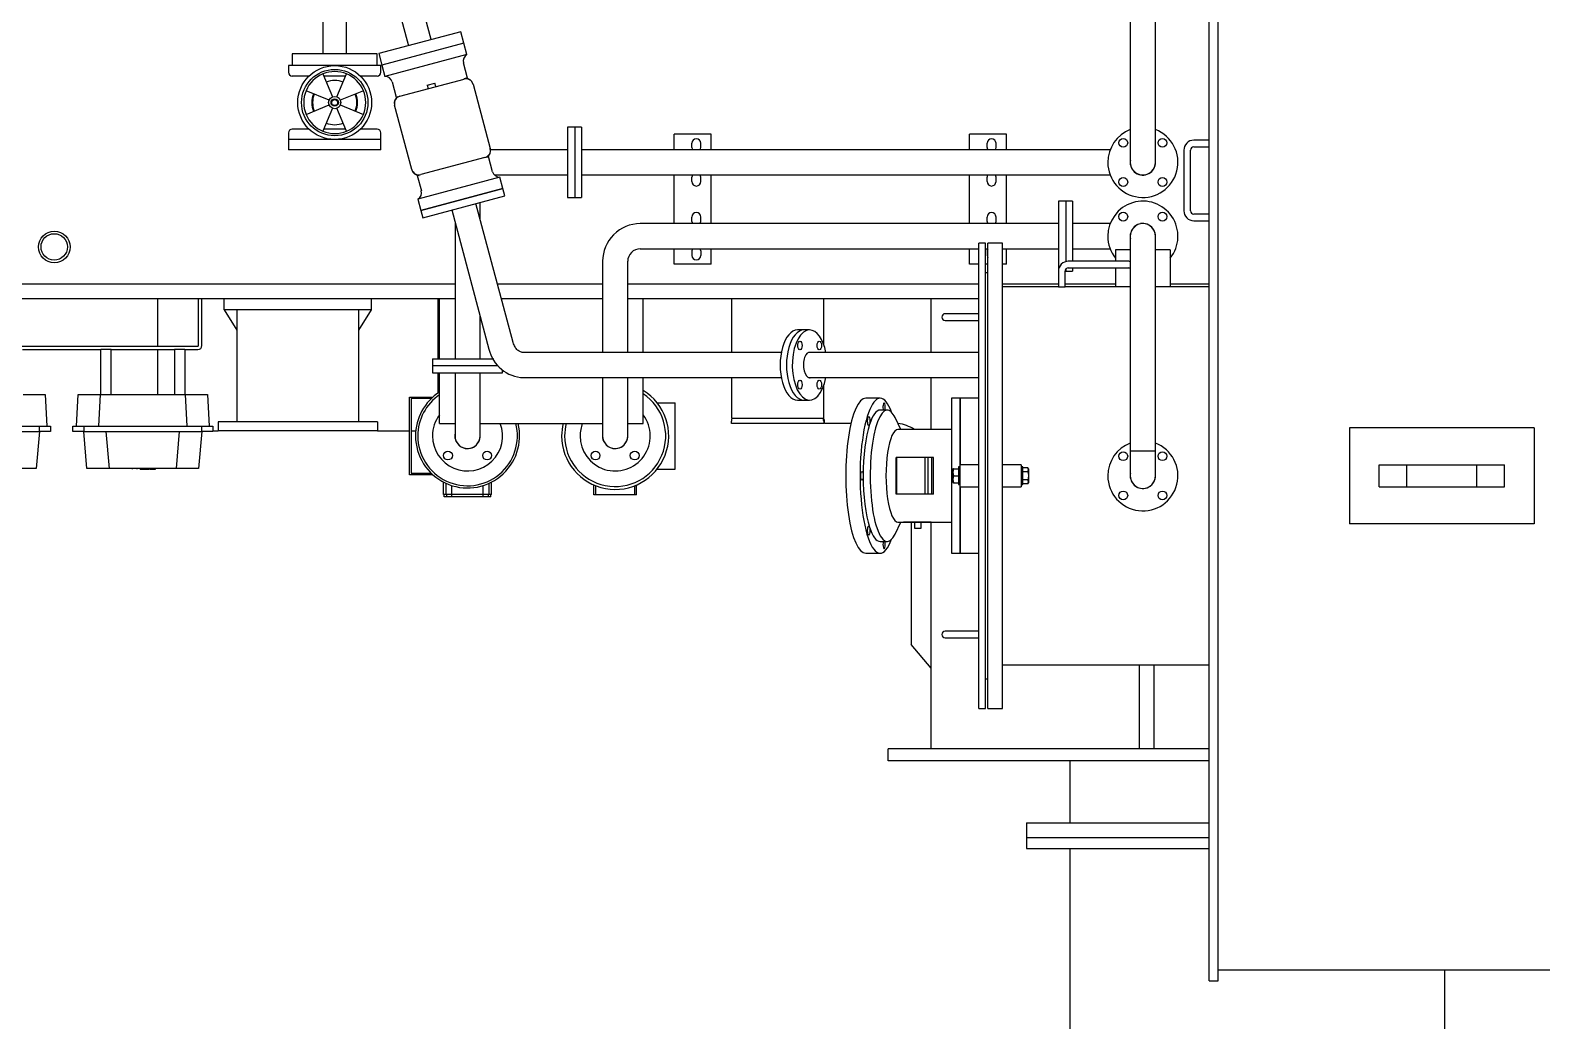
# Model space of a CAD drawing. Header units: millimetres. Extents: x 89978 to 501025, y -351975 to 835730.
# Drawn here: x 137841 to 139889, y -213824 to -212483 of the extents above; entities that cross this region are included whole.
import ezdxf

# ---------------------------------------------------------------- set-up
doc = ezdxf.new("R2010")
doc.units = ezdxf.units.MM
doc.header["$LTSCALE"] = 150
doc.layers.add('------00 Switch Gear_154kV', color=4, linetype='Continuous')

# ---------------------------------------------------------------- blocks, each defined once
blk = doc.blocks.new('X-1F-PLAN$0$top tr')
at = {"layer": '------00 Switch Gear_154kV', "linetype": 'Continuous'}
for p, q in [((322122, 116222.9), (322122, 116096.9)), ((322630, 115932.9), (322630, 116222.9)), ((322429, 116111.9), (322429, 114743.9)), ((322441, 116111.9), (322429, 116111.9)), ((322441, 116111.9), (322441, 114743.9)), ((322429, 116096.9), (321537.9, 116096.9)), ((322688.5, 115932.9), (322441, 115932.9)), ((322688.5, 115917.9), (322688.5, 115932.9)), ((322688.5, 115917.9), (322441, 115917.9)), ((322688.5, 115917.9), (322441, 115917.9)), ((322688.5, 115897.9), (322441, 115897.9)), ((322630, 115813.9), (322630, 115897.9)), ((322688.5, 115897.9), (322688.5, 115917.9)), ((322441, 115813.9), (322876, 115813.9)), ((322441, 115797.9), (322876, 115797.9)), ((322516, 115683.9), (322516, 115797.9)), ((322536, 115683.9), (322536, 115797.9)), ((322818, 115797.9), (322818, 115490.7)), ((322876, 115813.9), (322876, 115797.9)), ((322721, 115742.9), (322721, 115112.9)), ((322741, 115742.9), (322721, 115742.9)), ((322741, 115742.9), (322741, 115112.9)), ((322744.4, 115742.9), (322744.4, 115112.9)), ((322753.4, 115742.9), (322744.4, 115742.9)), ((322753.4, 115742.9), (322753.4, 115112.9)), ((322744.4, 115702.9), (322741, 115702.9)), ((322721, 115683.9), (322441, 115683.9)), ((322818, 115688.6), (322845.1, 115656.6)), ((322845.1, 115490.9), (322845.1, 115656.6)), ((322794.4, 115647.4), (322753.4, 115647.4)), ((322753.4, 115638.4), (322794.4, 115638.4)), ((322798.9, 115647.4), (322794.4, 115647.4)), ((322794.4, 115638.4), (322798.9, 115638.4)), ((322778.4, 115532.9), (322753.4, 115532.9)), ((322778.4, 115532.9), (322778.4, 115442.9)), ((322778.4, 115442.9), (322778.4, 115532.9)), ((322790.4, 115532.9), (322778.4, 115532.9)), ((322790.4, 115322.9), (322790.4, 115532.9)), ((322906.4, 115532.9), (322887, 115532.9)), ((322887, 115516.9), (322877.4, 115516.9)), ((322001, 115363), (322001, 115492.8)), ((322001, 115492.8), (322251, 115492.8)), ((322251, 115363), (322251, 115492.8)), ((322862.8, 115490.7), (322790.4, 115490.7)), ((322818, 115490.9), (322835.5, 115490.9)), ((322840.5, 115498.9), (322831.5, 115498.9)), ((322831.5, 115498.9), (322831.5, 115490.9)), ((322835.5, 115490.9), (322855.5, 115490.9)), ((322840.5, 115490.9), (322840.5, 115498.9)), ((322855.5, 115490.9), (322855.5, 115490.7)), ((322866.7, 115506.8), (322858.8, 115490.7)), ((322814.5, 115452.9), (322817.1, 115452.9)), ((322814.5, 115452.9), (322814.5, 115402.9)), ((322817.1, 115452.9), (322821.9, 115452.9)), ((322817.1, 115452.9), (322817.1, 115402.9)), ((322821.9, 115452.9), (322825.8, 115452.9)), ((322821.9, 115452.9), (322821.9, 115402.9)), ((322825.8, 115452.9), (322864.4, 115452.9)), ((322825.8, 115452.9), (322825.8, 115402.9)), ((322864.4, 115452.9), (322865.4, 115452.9)), ((322864.4, 115452.9), (322864.4, 115402.9)), ((322865.4, 115452.9), (322865.4, 115402.9)), ((323217.2, 115453.9), (323217.2, 115440.5)), ((323217.2, 115453.9), (323219.2, 115453.9)), ((323219.2, 115453.9), (323227.3, 115453.9)), ((323219.2, 115453.9), (323219.2, 115441.3)), ((323227.3, 115453.9), (323230, 115453.9)), ((323230, 115453.9), (323262.1, 115453.9)), ((323262.1, 115453.9), (323264.8, 115453.9)), ((323264.8, 115453.9), (323272.8, 115453.9)), ((323272.8, 115453.9), (323274.8, 115453.9)), ((323272.8, 115441.3), (323272.8, 115453.9)), ((323274.8, 115453.9), (323274.8, 115440.5)), ((323413.5, 115453.4), (323413.5, 115436.5)), ((323413.5, 115453.4), (323416.5, 115453.4)), ((323414.5, 115456.4), (323414.5, 115453.4)), ((323414.5, 115456.4), (323417.5, 115456.4)), ((323416.5, 115453.4), (323425, 115453.4)), ((323416.5, 115453.4), (323416.5, 115438)), ((323417.5, 115456.4), (323424.9, 115456.4)), ((323417.5, 115456.4), (323417.5, 115453.4)), ((323424.9, 115456.4), (323424.9, 115453.4)), ((323424.9, 115456.4), (323467.2, 115456.4)), ((323425, 115453.4), (323425, 115441.2)), ((323425, 115453.4), (323467.1, 115453.4)), ((323467.1, 115453.4), (323467.1, 115441.2)), ((323467.1, 115453.4), (323475.6, 115453.4)), ((323467.2, 115456.4), (323467.2, 115453.4)), ((323467.2, 115456.4), (323474.6, 115456.4)), ((323474.6, 115456.4), (323477.5, 115456.4)), ((323474.6, 115453.4), (323474.6, 115456.4)), ((323475.6, 115453.4), (323478.5, 115453.4)), ((323475.6, 115438), (323475.6, 115453.4)), ((323477.5, 115456.4), (323477.5, 115453.4)), ((323478.5, 115453.4), (323478.5, 115436.5)), ((322078.5, 115442.9), (322041, 115442.9)), ((322041, 115442.9), (322041, 115412.9)), ((322173.5, 115442.9), (322078.5, 115442.9)), ((322078.5, 115442.9), (322078.5, 115412.9)), ((322211, 115442.9), (322173.5, 115442.9)), ((322173.5, 115442.9), (322173.5, 115412.9)), ((322211, 115442.9), (322211, 115412.9)), ((322514, 115427.9), (322514, 115393.9)), ((322548, 115393.9), (322548, 115427.9)), ((322686.9, 115438.9), (322685.7, 115436.9)), ((322685.7, 115436.9), (322685.7, 115418.9)), ((322686.9, 115438.9), (322693.7, 115438.9)), ((322686.9, 115433.4), (322693.7, 115433.4)), ((322693.7, 115439.9), (322693.7, 115415.9)), ((322696, 115439.9), (322693.7, 115439.9)), ((322696, 115412.9), (322696, 115442.9)), ((322721, 115442.9), (322696, 115442.9)), ((322778.4, 115442.9), (322753.4, 115442.9)), ((322778.4, 115442.9), (322778.4, 115412.9)), ((322780.7, 115439.9), (322778.4, 115439.9)), ((322780.7, 115415.9), (322780.7, 115439.9)), ((322787.6, 115437.4), (322780.7, 115437.4)), ((322787.6, 115427.9), (322780.7, 115427.9)), ((322787.6, 115437.4), (322788.5, 115437.4)), ((322788.7, 115418.9), (322788.7, 115436.9)), ((323493.1, 115426.4), (323524.5, 115426.4)), ((323524.5, 115426.4), (323524.5, 115321.4)), ((322078.5, 115412.9), (322041, 115412.9)), ((322173.5, 115412.9), (322078.5, 115412.9)), ((322211, 115412.9), (322173.5, 115412.9)), ((322685.7, 115418.9), (322686.9, 115417)), ((322686.9, 115422.5), (322693.7, 115422.5)), ((322686.9, 115417), (322693.7, 115417)), ((322693.7, 115415.9), (322696, 115415.9)), ((322696, 115412.9), (322721, 115412.9)), ((322753.4, 115412.9), (322778.4, 115412.9)), ((322778.4, 115415.9), (322780.7, 115415.9)), ((322778.4, 115412.9), (322778.4, 115322.9)), ((322778.4, 115322.9), (322778.4, 115412.9)), ((322787.6, 115418.4), (322780.7, 115418.4)), ((322787.6, 115418.4), (322788.4, 115418.4)), ((322788.5, 115418.4), (322788.7, 115418.9)), ((323189.2, 115418.9), (323164.8, 115418.9)), ((323164.8, 115418.9), (323164.8, 115328.9)), ((323522.5, 115424.4), (323495.2, 115424.4)), ((323522.5, 115323.4), (323522.5, 115424.4)), ((323806, 115367.9), (323810.4, 115417.9)), ((323810.4, 115417.9), (323840.5, 115417.9)), ((323840.5, 115417.9), (323836.2, 115367.9)), ((323840.5, 115417.9), (323931.6, 115417.9)), ((323876.4, 115418.9), (323868.7, 115418.9)), ((323868.7, 115418.9), (323868.7, 115417.9)), ((323876.4, 115418.9), (323876.4, 115417.9)), ((323889.4, 115418.9), (323877.3, 115418.9)), ((323877.3, 115418.9), (323877.3, 115417.9)), ((323889.4, 115418.9), (323889.4, 115417.9)), ((323893.8, 115419.1), (323893.8, 115417.9)), ((323900.3, 115417.9), (323900.3, 115419.1)), ((323931.6, 115417.9), (323961.7, 115417.9)), ((323935.9, 115367.9), (323931.6, 115417.9)), ((323961.7, 115417.9), (323966, 115367.9)), ((324026, 115367.9), (324030.4, 115417.9)), ((324030.4, 115417.9), (324060.5, 115417.9)), ((322548, 115393.9), (322514, 115393.9)), ((322548, 115393.9), (322514, 115393.9)), ((322514, 115393.9), (322514, 115310.7)), ((322548, 115310.7), (322548, 115393.9)), ((322814.5, 115402.9), (322817.1, 115402.9)), ((322817.1, 115402.9), (322821.9, 115402.9)), ((322821.9, 115402.9), (322825.8, 115402.9)), ((322825.8, 115402.9), (322864.4, 115402.9)), ((322864.4, 115402.9), (322865.4, 115402.9)), ((322790.4, 115365.2), (322862.8, 115365.2)), ((322818, 115365.2), (322818, 115294.9)), ((322858.8, 115365.2), (322866.7, 115349.1)), ((323229, 115373.9), (323229, 115339.9)), ((323263, 115339.9), (323263, 115373.9)), ((323429, 115373.9), (323429, 115339.9)), ((323463, 115339.9), (323463, 115373.9)), ((323522.5, 115366.9), (323516.2, 115366.9)), ((323568, 115366.9), (323524.5, 115366.9)), ((323568, 115366.9), (323784, 115366.9)), ((323568, 115354.9), (323568, 115366.9)), ((323791, 115366.9), (323784, 115366.9)), ((323784, 115354.9), (323784, 115366.9)), ((323791, 115360.9), (323791, 115367.9)), ((323791, 115367.9), (323806, 115367.9)), ((323966, 115367.9), (323806, 115367.9)), ((323806, 115367.9), (323806, 115360.9)), ((323966, 115367.9), (323981, 115367.9)), ((323966, 115360.9), (323966, 115367.9)), ((323981, 115367.9), (323981, 115360.9)), ((324011, 115360.9), (324011, 115367.9)), ((324011, 115367.9), (324026, 115367.9)), ((324186, 115367.9), (324026, 115367.9)), ((324026, 115367.9), (324026, 115360.9)), ((322001, 115363), (322251, 115363)), ((322926.4, 115356.9), (322962.3, 115356.9)), ((322962.3, 115356.9), (322962.3, 115353.8)), ((322963.5, 115356.9), (323088.5, 115356.9)), ((322963.5, 115353.7), (322963.5, 115356.9)), ((323088.5, 115349.9), (322963.5, 115349.9)), ((322963.5, 115349.9), (322963.5, 115306.1)), ((323088.5, 115356.9), (323088.5, 115353.7)), ((323088.5, 115294.9), (323088.5, 115349.9)), ((323229, 115356.9), (323208, 115356.9)), ((323208, 115356.9), (323208, 115349.9)), ((323208, 115349.9), (323208, 115294.9)), ((323429, 115356.9), (323263, 115356.9)), ((323484, 115356.9), (323463, 115356.9)), ((323484, 115356.9), (323484, 115349.9)), ((323484, 115349.9), (323484, 115288.4)), ((323568, 115354.9), (323784, 115354.9)), ((323593.4, 115354.9), (323593.4, 115202.9)), ((323758.6, 115202.9), (323758.6, 115354.9)), ((323806, 115360.9), (323791, 115360.9)), ((323798.3, 115317.9), (323796, 115360.9)), ((323966, 115360.9), (323806, 115360.9)), ((323826.1, 115360.9), (323828.3, 115317.9)), ((323943.8, 115317.9), (323946, 115360.9)), ((323981, 115360.9), (323966, 115360.9)), ((323976, 115360.9), (323973.8, 115317.9)), ((324026, 115360.9), (324011, 115360.9)), ((324018.3, 115317.9), (324016, 115360.9)), ((324186, 115360.9), (324026, 115360.9)), ((322877.4, 115338.9), (322887, 115338.9)), ((322990.3, 115325.4), (322982.5, 115325.4)), ((322999, 115325.4), (322990.3, 115325.4)), ((323189.2, 115328.9), (323164.8, 115328.9)), ((323229, 115339.9), (323229, 115294.9)), ((323263, 115294.9), (323263, 115339.9)), ((323429, 115339.9), (323429, 115288.4)), ((323463, 115288.4), (323463, 115339.9)), ((322514, 115310.7), (322514, 115283.3)), ((322548, 115283.3), (322548, 115310.7)), ((322753.4, 115322.9), (322778.4, 115322.9)), ((322778.4, 115322.9), (322790.4, 115322.9)), ((322887, 115322.9), (322906.4, 115322.9)), ((323486, 115315.9), (323486, 115288.4)), ((323524.5, 115321.4), (323493.1, 115321.4)), ((323495.2, 115323.4), (323522.5, 115323.4)), ((323828.3, 115317.9), (323798.3, 115317.9)), ((323943.8, 115317.9), (323828.3, 115317.9)), ((323829, 115256.9), (323829, 115317.9)), ((323843, 115256.9), (323843, 115317.9)), ((323866, 115256.9), (323866, 115317.9)), ((323929, 115317.9), (323929, 115256.9)), ((323943, 115317.9), (323943, 115256.9)), ((323973.8, 115317.9), (323943.8, 115317.9)), ((324048.3, 115317.9), (324018.3, 115317.9)), ((322514, 115283.3), (322514, 115110)), ((322548, 115110), (322548, 115283.3)), ((322984, 115294.9), (322753.4, 115294.9)), ((323370.1, 115294.9), (323021, 115294.9)), ((323493.5, 115288.4), (323398.5, 115288.4)), ((323398.5, 115288.4), (323398.5, 115284.3)), ((323493.5, 115278.4), (323493.5, 115288.4)), ((323493.5, 115278.4), (323404.7, 115278.4)), ((323493.5, 115278.4), (323404.7, 115278.4)), ((323493.5, 115269.4), (323410.3, 115269.4)), ((323429, 115269.4), (323429, 115211.3)), ((323463, 115084.5), (323463, 115269.4)), ((323484, 115269.4), (323484, 115187.9)), ((323486, 115269.4), (323486, 115187.9)), ((323493.5, 115269.4), (323493.5, 115278.4)), ((322753.4, 115260.9), (322984, 115260.9)), ((322818, 115260.9), (322818, 115187.9)), ((322963.5, 115249.8), (322963.5, 115187.9)), ((323021, 115260.9), (323370.1, 115260.9)), ((323088.5, 115187.9), (323088.5, 115260.9)), ((323208, 115260.9), (323208, 115187.9)), ((323229, 115260.9), (323229, 115137.4)), ((323263, 115137.4), (323263, 115260.9)), ((323384.2, 115247.4), (323434.7, 115059)), ((323467.5, 115067.8), (323417, 115256.2)), ((323806, 115251.4), (323806, 115187.9)), ((323810.5, 115251.4), (323810.5, 115187.9)), ((323829, 115256.9), (323811.5, 115256.9)), ((324180.5, 115252.4), (323811.5, 115252.4)), ((323829, 115256.9), (323843, 115256.9)), ((323929, 115256.9), (323843, 115256.9)), ((323866, 115187.9), (323866, 115252.4)), ((323929, 115256.9), (323943, 115256.9)), ((324049, 115256.9), (323943, 115256.9)), ((322982.5, 115230.4), (322990.3, 115230.4)), ((322990.3, 115230.4), (322999, 115230.4)), ((323593.4, 115230.8), (323576, 115202.9)), ((323776, 115202.9), (323758.6, 115230.8)), ((322794.4, 115217.4), (322753.4, 115217.4)), ((322753.4, 115208.4), (322794.4, 115208.4)), ((322798.9, 115217.4), (322794.4, 115217.4)), ((322794.4, 115208.4), (322798.9, 115208.4)), ((323576, 115202.9), (323576, 115187.9)), ((323576, 115202.9), (323776, 115202.9)), ((323776, 115202.9), (323776, 115187.9)), ((323229, 115187.9), (322753.4, 115187.9)), ((323400.1, 115187.9), (323263, 115187.9)), ((324136, 115187.9), (323463, 115187.9)), ((322441, 115171.9), (322514, 115171.9)), ((322494, 115167.9), (322441, 115167.9)), ((322494, 115121.9), (322494, 115171.9)), ((322494, 115171.9), (322514, 115171.9)), ((322548, 115171.9), (322636.5, 115171.9)), ((322548, 115171.9), (322568, 115171.9)), ((322568, 115146.4), (322568, 115171.9)), ((322636.5, 115167.9), (322568, 115167.9)), ((322645.5, 115171.9), (322636.5, 115171.9)), ((322636.5, 115171.9), (322636.5, 115150.9)), ((322645.5, 115171.9), (322721, 115171.9)), ((322645.5, 115150.9), (322645.5, 115171.9)), ((322721, 115167.9), (322645.5, 115167.9)), ((323229, 115167.9), (322753.4, 115167.9)), ((323405.5, 115167.9), (323263, 115167.9)), ((324216, 115167.9), (323463, 115167.9)), ((322632, 115146.4), (322550, 115146.4)), ((322626.5, 115146.4), (322626.5, 115150.9)), ((322635.5, 115150.9), (322626.5, 115150.9)), ((322635.5, 115148.1), (322635.5, 115150.9)), ((322635.5, 115148.1), (322635.5, 115150.9)), ((322636.5, 115150.9), (322635.5, 115150.9)), ((322645.5, 115055.9), (322645.5, 115150.9)), ((322716, 115141.4), (322721, 115141.4)), ((322716, 115141.4), (322716, 115120.4)), ((322741, 115152.9), (322744.4, 115152.9)), ((322741, 115141.4), (322744.4, 115141.4)), ((322753.4, 115141.4), (322759, 115141.4)), ((322759, 115141.4), (322766, 115141.4)), ((322766, 115141.4), (322766, 115120.4)), ((323116, 115141.4), (323159, 115141.4)), ((323116, 115141.4), (323116, 115120.4)), ((323159, 115141.4), (323166, 115141.4)), ((323166, 115141.4), (323166, 115120.4)), ((322494, 115121.9), (322514, 115121.9)), ((322548, 115121.9), (322568, 115121.9)), ((322550, 115137.4), (322632, 115137.4)), ((322568, 115121.9), (322568, 115137.4)), ((322626.5, 115120.4), (322575.4, 115120.4)), ((322626.5, 115055.9), (322626.5, 115137.4)), ((322635.5, 115055.9), (322635.5, 115137.9)), ((322635.5, 115055.9), (322635.5, 115137.9)), ((322721, 115120.4), (322645.5, 115120.4)), ((322744.4, 115120.4), (322741, 115120.4)), ((322742, 115123.4), (322742, 115129.4)), ((323212, 115120.4), (322753.4, 115120.4)), ((323130, 115123.4), (323130, 115129.4)), ((323142, 115123.4), (323142, 115129.4)), ((322514, 115110), (322514, 115103.4)), ((322548, 115103.4), (322548, 115110)), ((322721, 115112.9), (322741, 115112.9)), ((322744.4, 115112.9), (322753.4, 115112.9)), ((322462, 115082.4), (322441, 115082.4)), ((322531, 115086.4), (322534, 115086.4)), ((322575.4, 115086.4), (322626.5, 115086.4)), ((322645.5, 115086.4), (323212, 115086.4)), ((322716, 115086.4), (322716, 115020.4)), ((322730, 115083.4), (322730, 115077.4)), ((322742, 115083.4), (322742, 115077.4)), ((322766, 115086.4), (322766, 115020.4)), ((323116, 115086.4), (323116, 115020.4)), ((323130, 115083.4), (323130, 115077.4)), ((323142, 115083.4), (323142, 115077.4)), ((323166, 115086.4), (323166, 115020.4)), ((323506.6, 115078.3), (323395.5, 115048.5)), ((323429, 115080), (323429, 115057.5)), ((323509.2, 115068.6), (323506.6, 115078.3)), ((322441, 115073.4), (322462, 115073.4)), ((322466.5, 115068.9), (322466.5, 114986.9)), ((322475.5, 114986.9), (322475.5, 115068.9)), ((323398.1, 115038.9), (323509.2, 115068.6)), ((323509.2, 115068.6), (323398.1, 115038.9)), ((323513.4, 115053.2), (323509.2, 115068.6)), ((322626.5, 115055.9), (322635.5, 115055.9)), ((322635.5, 115055.9), (322645.5, 115055.9)), ((323291.5, 114955.9), (323291.5, 115050.9)), ((323300.5, 115050.9), (323291.5, 115050.9)), ((323300.5, 114955.9), (323300.5, 115050.9)), ((323300.5, 114955.9), (323300.5, 115050.9)), ((323310.5, 115050.9), (323300.5, 115050.9)), ((323310.5, 114955.9), (323310.5, 115050.9)), ((323395.5, 115048.5), (323398.1, 115038.9)), ((323398.1, 115038.9), (323402.3, 115023.4)), ((323402.3, 115023.4), (323513.4, 115053.2)), ((323514.1, 115021.3), (323508.6, 115041.9)), ((322534, 115020.4), (322531, 115020.4)), ((323291.5, 115020.4), (322575.4, 115020.4)), ((322730, 115029.4), (322730, 115023.4)), ((322742, 115029.4), (322742, 115023.4)), ((323130, 115029.4), (323130, 115023.4)), ((323142, 115029.4), (323142, 115023.4)), ((323409.5, 115020.4), (323310.5, 115020.4)), ((323422.4, 114996.7), (323509.3, 115020)), ((323511.3, 115020.6), (323514.1, 115021.3)), ((322514, 115003.4), (322514, 114991.9)), ((322548, 114991.9), (322548, 115003.4)), ((323412, 115016), (323417.5, 114995.4)), ((323422.4, 114996.7), (323419.1, 114995.8)), ((323521.6, 115012.9), (323544.8, 114926)), ((322462, 114982.4), (322441, 114982.4)), ((322514, 114991.9), (322514, 114736.3)), ((322548, 114736.3), (322548, 114991.9)), ((322575.4, 114986.4), (323291.5, 114986.4)), ((322716, 114986.4), (322716, 114965.4)), ((322730, 114983.4), (322730, 114977.4)), ((322742, 114983.4), (322742, 114977.4)), ((322766, 114986.4), (322766, 114965.4)), ((323116, 114986.4), (323116, 114965.4)), ((323130, 114983.4), (323130, 114977.4)), ((323142, 114983.4), (323142, 114977.4)), ((323166, 114986.4), (323166, 114965.4)), ((323310.5, 114986.4), (323412, 114986.4)), ((323438.6, 114897.5), (323415.3, 114984.5)), ((323563.5, 114986.4), (323688.5, 114986.4)), ((323563.5, 114986.4), (323563.5, 114972.4)), ((323688.5, 114972.4), (323688.5, 114986.4)), ((322441, 114973.4), (322462, 114973.4)), ((322716, 114965.4), (322759, 114965.4)), ((322759, 114965.4), (322766, 114965.4)), ((323116, 114965.4), (323159, 114965.4)), ((323159, 114965.4), (323166, 114965.4)), ((323291.5, 114955.9), (323300.5, 114955.9)), ((323300.5, 114955.9), (323310.5, 114955.9)), ((323563.5, 114972.4), (323688.5, 114972.4)), ((323563.5, 114972.4), (323688.5, 114972.4)), ((323563.5, 114972.4), (323563.5, 114963.4)), ((323568.5, 114958.4), (323591.3, 114958.4)), ((323610, 114961.3), (323622.9, 114930.1)), ((323611.1, 114958.4), (323641, 114958.4)), ((323629.2, 114930.1), (323642.1, 114961.3)), ((323660.7, 114958.4), (323683.5, 114958.4)), ((323688.5, 114963.4), (323688.5, 114972.4)), ((323618.4, 114925.6), (323587.2, 114938.5)), ((323664.8, 114938.5), (323633.7, 114925.6)), ((323541, 114914.6), (323537.8, 114913.8)), ((323548.1, 114894.5), (323542.6, 114915)), ((323587.2, 114906.4), (323618.4, 114919.3)), ((323622.9, 114914.8), (323610, 114883.6)), ((323642.1, 114883.6), (323629.2, 114914.8)), ((323633.7, 114919.3), (323664.8, 114906.4)), ((323537.8, 114913.8), (323450.8, 114890.5)), ((323489, 114900.7), (323490.3, 114895.9)), ((323500.9, 114898.7), (323490.3, 114895.9)), ((323500.9, 114898.7), (323499.6, 114903.5)), ((323446, 114889.2), (323448.8, 114889.9)), ((323446, 114889.2), (323451.5, 114868.6)), ((323446.8, 114857.3), (323557.9, 114887)), ((323562, 114871.6), (323557.9, 114887)), ((323563.5, 114881.4), (323563.5, 114872.4)), ((323568.5, 114886.4), (323591.3, 114886.4)), ((323611.1, 114886.4), (323641, 114886.4)), ((323660.7, 114886.4), (323683.5, 114886.4)), ((323688.5, 114872.4), (323688.5, 114881.4)), ((323446.8, 114857.3), (323450.9, 114841.8)), ((323450.9, 114841.8), (323562, 114871.6)), ((323450.9, 114841.8), (323562, 114871.6)), ((323455.1, 114826.4), (323566.2, 114856.1)), ((323566.2, 114856.1), (323562, 114871.6)), ((323563.5, 114872.4), (323688.5, 114872.4)), ((323568.5, 114872.4), (323568.5, 114856.4)), ((323568.5, 114856.4), (323683.5, 114856.4)), ((323610, 114856.4), (323610, 114767.4)), ((323642, 114767.4), (323642, 114856.4)), ((323683.5, 114856.4), (323683.5, 114872.4)), ((323450.9, 114841.8), (323455.1, 114826.4)), ((323495.2, 114837.1), (323518.2, 114751.1)), ((323549.1, 114759.4), (323526.1, 114845.4))]:
    blk.add_line(p, q, dxfattribs=at)
for centre, radius in [((322504.5, 115454.5), 6), ((322557.6, 115454.5), 6), ((322504.5, 115401.4), 6), ((322557.6, 115401.4), 6), ((323219.5, 115400.5), 6), ((323272.6, 115400.5), 6), ((323419.5, 115400.5), 6), ((323472.6, 115400.5), 6), ((324006, 115117.9), 21.4), ((324006, 115117.9), 17.9), ((322504.5, 115076.9), 6), ((322557.6, 115076.9), 6), ((322504.5, 115030), 6), ((322557.6, 115030), 6), ((322504.5, 114976.9), 6), ((322557.6, 114976.9), 6), ((323626, 114922.4), 50), ((323626, 114922.4), 45), ((323626, 114922.4), 8.25), ((323626, 114922.4), 5), ((323626, 114922.4), 4)]:
    blk.add_circle(centre, radius, dxfattribs=at)
for centre, radius, start, end in [((322798.9, 115642.9), 4.5, 0, 90), ((322798.9, 115642.9), 4.5, 270, 0), ((322531, 115427.9), 47.5, 0, 249.029), ((322531, 115427.9), 17.2, 0, 189.7665), ((322531, 115427.9), 17, 0, 180), ((322531, 115427.9), 17, 0, 180), ((322531, 115427.9), 47.5, 290.971, 0), ((322531, 115427.9), 17.2, 350.2335, 0), ((322691, 115436.2), 4.91, 146.0412, 213.9588), ((322774.6, 115432.7), 13.8, 339.9158, 20.0842), ((322774.6, 115423.2), 13.8, 339.9158, 20.0842), ((323246, 115373.9), 72.5, 0, 238.3898), ((323246, 115373.9), 68.5, 0, 236.3069), ((323446, 115373.9), 70.5, 0, 193.9535), ((323446, 115373.9), 67.5, 0, 194.5871), ((322691, 115419.7), 4.91, 146.0412, 213.9588), ((323246, 115373.9), 47.5, 0, 216.8699), ((323446, 115373.9), 47.5, 0, 200.971), ((323246, 115373.9), 17.2, 0, 189.7665), ((323246, 115373.9), 17, 0, 180), ((323446, 115373.9), 17.2, 0, 189.7665), ((323446, 115373.9), 17, 0, 180), ((322868, 115406.9), 50, 236.6892, 263.8343), ((323246, 115373.9), 17.2, 350.2335, 0), ((323246, 115373.9), 47.5, 339.029, 0), ((323246, 115373.9), 68.5, 345.6304, 0), ((323246, 115373.9), 72.5, 346.4389, 0), ((323446, 115373.9), 17.2, 350.2335, 0), ((323446, 115373.9), 67.5, 304.261, 0), ((323446, 115373.9), 70.5, 302.6161, 0), ((323446, 115373.9), 47.5, 323.1301, 0), ((322968.3, 115353.8), 6, 180, 219.8429), ((322969.5, 115353.7), 6, 180, 218.7589), ((323082.5, 115353.7), 6, 321.2411, 0), ((323368.2, 115244.9), 50.1, 13.0892, 87.8353), ((323811.5, 115251.4), 5.5, 90, 180), ((323811.5, 115251.4), 1, 90, 180), ((322798.9, 115212.9), 4.5, 0, 90), ((322798.9, 115212.9), 4.5, 270, 0), ((322550, 115150.9), 4.5, 243.6122, 270), ((322632, 115150.9), 4.5, 270, 0), ((322632, 115150.9), 13.5, 270, 0), ((322531, 115103.4), 47.5, 141.1643, 0), ((322550, 115150.9), 13.5, 261.4804, 270), ((322531, 115103.4), 47.5, 0, 38.8357), ((322736, 115129.4), 6, 0, 33.5573), ((322736, 115123.4), 6, 330, 0), ((323136, 115129.4), 6, 0, 180), ((323136, 115123.4), 6, 180, 210), ((323136, 115123.4), 6, 330, 0), ((323212, 115137.4), 17, 270, 0), ((323212, 115137.4), 51, 270, 0), ((322531, 115103.4), 17.2, 170.2335, 0), ((322531, 115103.4), 17, 180, 0), ((322531, 115103.4), 17.2, 0, 9.7665), ((322462, 115068.9), 13.5, 0, 90), ((322736, 115083.4), 6, 150, 180), ((322736, 115083.4), 6, 0, 30), ((323136, 115083.4), 6, 150, 180), ((323136, 115083.4), 6, 0, 30), ((322462, 115068.9), 4.5, 0, 90), ((322736, 115077.4), 6, 180, 0), ((323136, 115077.4), 6, 180, 0), ((322531, 115003.4), 47.5, 0, 249.029), ((323518.3, 115044.5), 10, 119.4775, 195), ((322531, 115003.4), 17.2, 0, 189.7665), ((322531, 115003.4), 17, 0, 180), ((322736, 115029.4), 6, 0, 180), ((322736, 115023.4), 6, 180, 210), ((322736, 115023.4), 6, 330, 0), ((323136, 115029.4), 6, 0, 180), ((323136, 115023.4), 6, 180, 210), ((323136, 115023.4), 6, 330, 0), ((323402.4, 115013.4), 10, 15, 90.5225), ((323511.9, 115010.3), 10, 15, 105), ((322531, 115003.4), 47.5, 290.971, 0), ((322531, 115003.4), 17.2, 350.2335, 0), ((323425, 114987.1), 10, 105, 195), ((322462, 114986.9), 4.5, 270, 0), ((322462, 114986.9), 13.5, 270, 0), ((322736, 114983.4), 6, 150, 180), ((322736, 114977.4), 6, 180, 0), ((322736, 114983.4), 6, 0, 30), ((323136, 114983.4), 6, 150, 180), ((323136, 114977.4), 6, 180, 0), ((323136, 114983.4), 6, 0, 30), ((323412, 115037.4), 51, 270, 273.8055), ((323568.5, 114963.4), 5, 180, 270), ((323626, 114922.4), 42, 112.5, 157.5), ((323626, 114922.4), 42, 67.5, 112.5), ((323626, 114922.4), 42, 22.5, 67.5), ((323683.5, 114963.4), 5, 270, 0), ((323626, 114922.4), 42, 157.5, 202.5), ((323626, 114922.4), 30, 67.5, 112.5), ((323626, 114922.4), 42, 337.5, 22.5), ((323535.2, 114923.4), 10, 285, 15), ((323626, 114922.4), 31, 157.5, 202.5), ((323626, 114922.4), 30, 157.5, 202.5), ((323626, 114922.4), 30, 0, 22.5), ((323626, 114922.4), 30, 337.5, 0), ((323626, 114922.4), 31, 337.5, 22.5), ((323448.3, 114900.1), 10, 195, 285), ((323557.8, 114897), 10, 195, 270.5225), ((323626, 114922.4), 42, 202.5, 247.5), ((323626, 114922.4), 30, 247.5, 292.5), ((323626, 114922.4), 42, 292.5, 337.5), ((323568.5, 114881.4), 5, 90, 180), ((323626, 114922.4), 42, 247.5, 292.5), ((323683.5, 114881.4), 5, 0, 90), ((323441.9, 114866), 10, 299.4775, 15)]:
    blk.add_arc(centre, radius, start, end, dxfattribs=at)
for centre, major_axis, ratio, start_param, end_param in [((322887, 115427.9), (0, -105), 0.258819, 0, 3.752696), ((322906.4, 115427.9), (0, -105), 0.258819, 0, 3.141593), ((322877.4, 115427.9), (0, -89), 0.258819, 0, 3.624213), ((322881.6, 115520.6), (0, -6), 0.258819, 0.923508, 5.359677), ((322887, 115427.9), (0, -89), 0.258819, 2.468394, 3.141593), ((322862.8, 115427.9), (0, -62.8), 0.258819, 0, 3.141593), ((322887, 115427.9), (0, 89), 0.258819, 4.712389, 5.609987), ((322887, 115427.9), (0, -89), 0.258819, 0.673198, 1.570796), ((322877.4, 115427.9), (0, -89), 0.258819, 5.800565, 6.283185), ((322887, 115427.9), (0, 89), 0.258819, 3.141593, 3.814791), ((322887, 115427.9), (0, -105), 0.258819, 5.672082, 6.283185), ((322881.6, 115335.3), (0, -6), 0.258819, 4.065101, 6.283185), ((322881.6, 115335.3), (0, -6), 0.258819, 0, 2.218084), ((322982.5, 115277.9), (0, -47.5), 0.495465, 0, 4.346377), ((322990.3, 115277.9), (0, -47.5), 0.495465, 0, 3.141593), ((322990.3, 115277.9), (0, -47.5), 0.495465, 0, 3.141593), ((322999, 115277.9), (0, -47.5), 0.495465, 0, 3.141593), ((322982.5, 115277.9), (0, 17.2), 0.495465, 2.971135, 6.283185), ((322982.5, 115277.9), (0, 17.2), 0.495465, 0, 0.170458), ((322982.5, 115277.9), (0, -47.5), 0.495465, 5.078401, 6.283185), ((323511.7, 115011), (-9.66, -2.59), 0.995599, 3.119315, 4.458919), ((323424.8, 114987.7), (9.66, 2.59), 0.995599, 1.819177, 3.174983), ((323511.8, 115010.6), (-9.66, -2.59), 0.997027, 3.123139, 3.218156), ((323424.9, 114987.3), (9.66, 2.59), 0.997027, 3.065029, 3.160047), ((323535.4, 114922.8), (-9.66, -2.59), 0.995599, 1.819177, 3.174549), ((323448.3, 114899.9), (9.66, 2.59), 0.997027, 3.123139, 3.218156), ((323448.4, 114899.5), (9.66, 2.59), 0.995599, 3.129151, 4.458919)]:
    blk.add_ellipse(centre, major_axis=major_axis, ratio=ratio, start_param=start_param, end_param=end_param, dxfattribs=at)
for centre, ratio in [((322902.4, 115502.2), 0.258819), ((322911.6, 115427.9), 0.258819), ((322902.4, 115353.7), 0.258819), ((322969.4, 115304.5), 0.495465), ((322995.7, 115304.5), 0.495465), ((322969.4, 115251.4), 0.495465), ((322995.7, 115251.4), 0.495465)]:
    blk.add_ellipse(centre, major_axis=(0, -6), ratio=ratio, dxfattribs=at)
for points, knots in [([(322686.9, 115422.5), (322686.6, 115423.4), (322686.4, 115424.2), (322686.2, 115425.6), (322686.1, 115426.1), (322686.1, 115427), (322686, 115427.5), (322686, 115428.9), (322686.1, 115429.8), (322686.4, 115431.6), (322686.6, 115432.5), (322686.9, 115433.4)], [0, 0, 0, 0, 0.25, 0.25, 0.375, 0.375, 0.5, 0.5, 0.75, 0.75, 1, 1, 1, 1]), ([(323370.1, 115260.9), (323370.8, 115260.9), (323372.5, 115260.8), (323376.1, 115259.4), (323380.1, 115255.9), (323382.9, 115251.4), (323383.8, 115248.6), (323384.2, 115247.4)], [0, 0, 0, 0, 0.135457, 0.401611, 0.630831, 0.871948, 1, 1, 1, 1])]:
    blk.add_open_spline(points, degree=3, knots=knots, dxfattribs=at)

msp = doc.modelspace()

# ---------------------------------------------------------------- block references
at = {"layer": '------00 Switch Gear_154kV', "color": 4, "rotation": 180}
msp.add_blockref('X-1F-PLAN$0$top tr', (461879.1, -97658.1), dxfattribs=at)
msp.add_blockref('X-1F-PLAN$0$top tr', (461879.1, -97658.1), dxfattribs=at)

doc.saveas('drawing.dxf')
